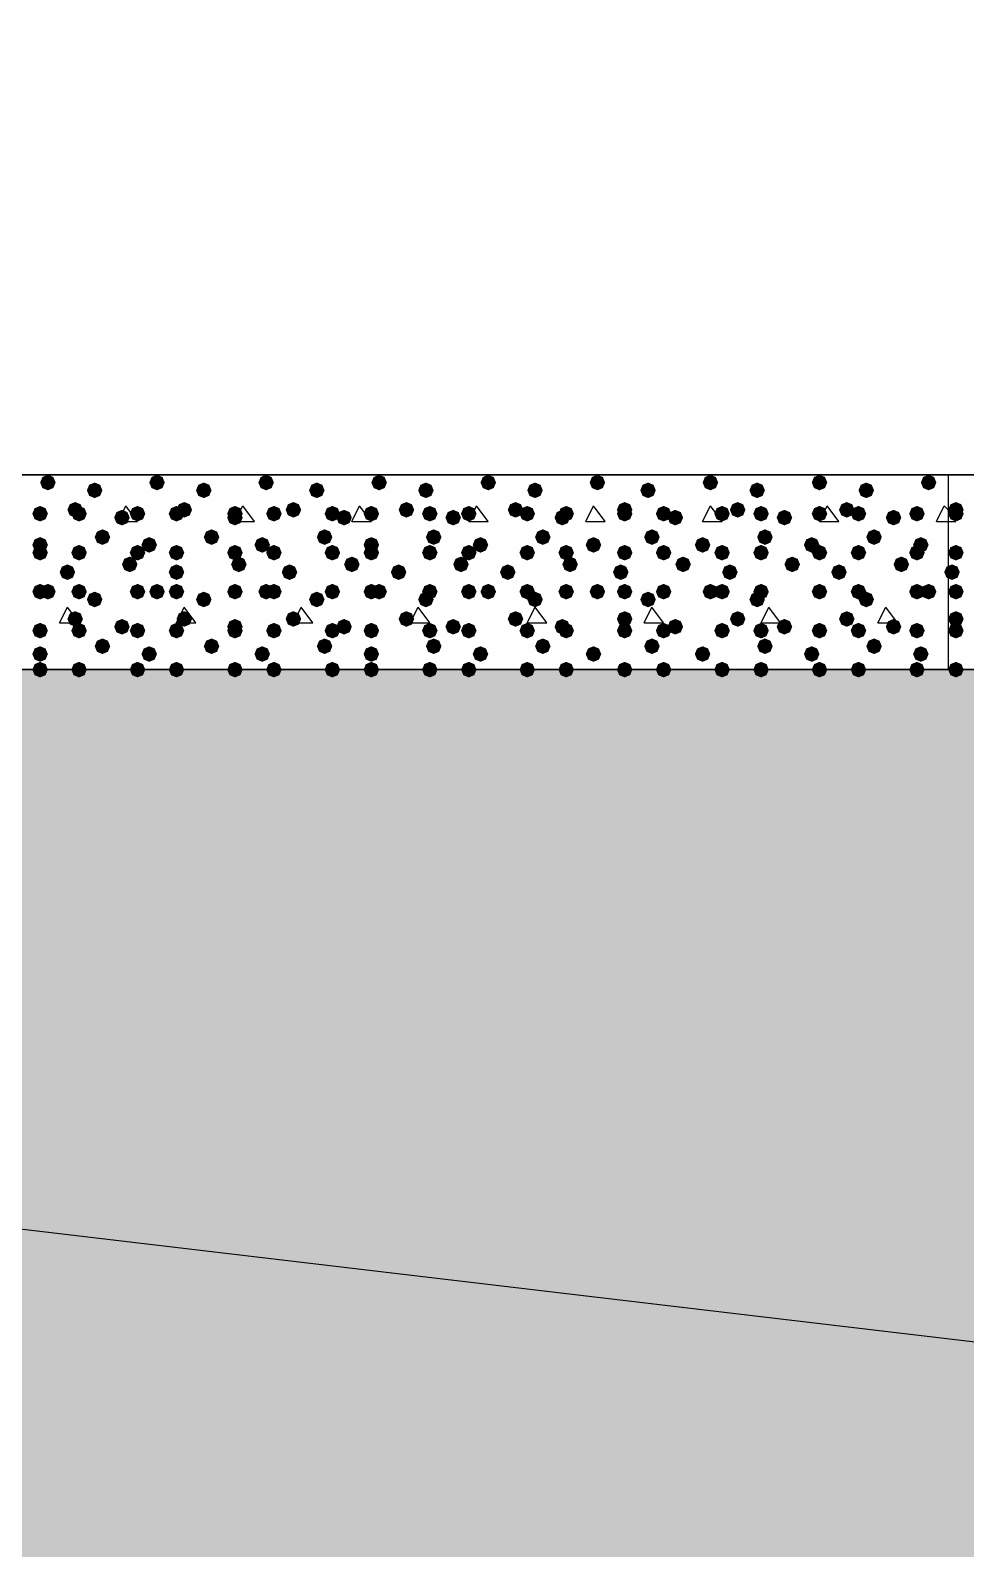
# Model space of a CAD drawing. Header units: millimetres. Extents: x 0 to 420, y 0 to 297.
# Drawn here: x 269.68 to 279.84, y 115.63 to 132.12 of the extents above; entities that cross this region are included whole.
import ezdxf

# ---------------------------------------------------------------- set-up
doc = ezdxf.new("R2010")
doc.units = ezdxf.units.MM
doc.layers.get('0').update_dxf_attribs({"linetype": 'CONTINUOUS'})

msp = doc.modelspace()

# ---------------------------------------------------------------- hatches: boundary and pattern name
at = {"true_color": 0x000008}
for points in [[(269.959667, 127.211667), (269.934796, 127.151871), (269.875, 127.127), (269.815204, 127.151871), (269.790333, 127.211667), (269.815204, 127.271462), (269.875, 127.296333), (269.934796, 127.271463)], [(271.145, 127.211667), (271.120129, 127.151871), (271.060333, 127.127), (271.000538, 127.151871), (270.975667, 127.211667), (271.000537, 127.271462), (271.060333, 127.296333), (271.120129, 127.271463)], [(272.330333, 127.211667), (272.305462, 127.151871), (272.245667, 127.127), (272.185871, 127.151871), (272.161, 127.211667), (272.185871, 127.271462), (272.245667, 127.296333), (272.305462, 127.271463)], [(273.558, 127.211667), (273.533129, 127.151871), (273.473333, 127.127), (273.413537, 127.151871), (273.388667, 127.211667), (273.413537, 127.271462), (273.473333, 127.296333), (273.533129, 127.271463)], [(274.743333, 127.211667), (274.718462, 127.151871), (274.658667, 127.127), (274.598871, 127.151871), (274.574, 127.211667), (274.598871, 127.271462), (274.658667, 127.296333), (274.718462, 127.271463)], [(275.928667, 127.211667), (275.903796, 127.151871), (275.844, 127.127), (275.784204, 127.151871), (275.759333, 127.211667), (275.784204, 127.271462), (275.844, 127.296333), (275.903796, 127.271463)], [(277.156333, 127.211667), (277.131463, 127.151871), (277.071667, 127.127), (277.011871, 127.151871), (276.987, 127.211667), (277.011871, 127.271462), (277.071667, 127.296333), (277.131462, 127.271463)], [(278.341667, 127.211667), (278.316796, 127.151871), (278.257, 127.127), (278.197204, 127.151871), (278.172333, 127.211667), (278.197204, 127.271462), (278.257, 127.296333), (278.316796, 127.271463)], [(279.527, 127.211667), (279.502129, 127.151871), (279.442333, 127.127), (279.382538, 127.151871), (279.357667, 127.211667), (279.382537, 127.271462), (279.442333, 127.296333), (279.502129, 127.271463)], [(270.467667, 127.127), (270.442796, 127.067204), (270.383, 127.042333), (270.323204, 127.067204), (270.298333, 127.127), (270.323204, 127.186796), (270.383, 127.211667), (270.442796, 127.186796)], [(271.653, 127.127), (271.628129, 127.067204), (271.568333, 127.042333), (271.508537, 127.067204), (271.483667, 127.127), (271.508537, 127.186796), (271.568333, 127.211667), (271.628129, 127.186796)], [(272.880667, 127.127), (272.855796, 127.067204), (272.796, 127.042333), (272.736204, 127.067204), (272.711333, 127.127), (272.736204, 127.186796), (272.796, 127.211667), (272.855796, 127.186796)], [(274.066, 127.127), (274.041129, 127.067204), (273.981333, 127.042333), (273.921538, 127.067204), (273.896667, 127.127), (273.921537, 127.186796), (273.981333, 127.211667), (274.041129, 127.186796)], [(275.251333, 127.127), (275.226462, 127.067204), (275.166667, 127.042333), (275.106871, 127.067204), (275.082, 127.127), (275.106871, 127.186796), (275.166667, 127.211667), (275.226462, 127.186796)], [(276.479, 127.127), (276.454129, 127.067204), (276.394333, 127.042333), (276.334538, 127.067204), (276.309667, 127.127), (276.334537, 127.186796), (276.394333, 127.211667), (276.454129, 127.186796)], [(277.664333, 127.127), (277.639462, 127.067204), (277.579667, 127.042333), (277.519871, 127.067204), (277.495, 127.127), (277.519871, 127.186796), (277.579667, 127.211667), (277.639462, 127.186796)], [(278.849667, 127.127), (278.824796, 127.067204), (278.765, 127.042333), (278.705204, 127.067204), (278.680333, 127.127), (278.705204, 127.186796), (278.765, 127.211667), (278.824796, 127.186796)], [(270.256, 126.915333), (270.231129, 126.855538), (270.171333, 126.830667), (270.111538, 126.855538), (270.086667, 126.915333), (270.111537, 126.975129), (270.171333, 127), (270.231129, 126.975129)], [(271.441333, 126.915333), (271.416462, 126.855538), (271.356667, 126.830667), (271.296871, 126.855538), (271.272, 126.915333), (271.296871, 126.975129), (271.356667, 127), (271.416462, 126.975129)], [(272.626667, 126.915333), (272.601796, 126.855538), (272.542, 126.830667), (272.482204, 126.855538), (272.457333, 126.915333), (272.482204, 126.975129), (272.542, 127), (272.601796, 126.975129)], [(273.854333, 126.915333), (273.829462, 126.855538), (273.769667, 126.830667), (273.709871, 126.855538), (273.685, 126.915333), (273.709871, 126.975129), (273.769667, 127), (273.829462, 126.975129)], [(275.039667, 126.915333), (275.014796, 126.855538), (274.955, 126.830667), (274.895204, 126.855538), (274.870333, 126.915333), (274.895204, 126.975129), (274.955, 127), (275.014796, 126.975129)], [(276.225, 126.915333), (276.200129, 126.855538), (276.140333, 126.830667), (276.080537, 126.855538), (276.055667, 126.915333), (276.080537, 126.975129), (276.140333, 127), (276.200129, 126.975129)], [(277.452667, 126.915333), (277.427796, 126.855538), (277.368, 126.830667), (277.308204, 126.855538), (277.283333, 126.915333), (277.308204, 126.975129), (277.368, 127), (277.427796, 126.975129)], [(278.638, 126.915333), (278.613129, 126.855538), (278.553333, 126.830667), (278.493538, 126.855538), (278.468667, 126.915333), (278.493537, 126.975129), (278.553333, 127), (278.613129, 126.975129)], [(269.875, 126.873), (269.850129, 126.813204), (269.790333, 126.788333), (269.730537, 126.813204), (269.705667, 126.873), (269.730537, 126.932796), (269.790333, 126.957667), (269.850129, 126.932796)], [(270.298333, 126.873), (270.273462, 126.813204), (270.213667, 126.788333), (270.153871, 126.813204), (270.129, 126.873), (270.153871, 126.932796), (270.213667, 126.957667), (270.273462, 126.932796)], [(270.764, 126.830667), (270.739129, 126.770871), (270.679333, 126.746), (270.619537, 126.770871), (270.594667, 126.830667), (270.619537, 126.890462), (270.679333, 126.915333), (270.739129, 126.890463)], [(270.933333, 126.873), (270.908462, 126.813204), (270.848667, 126.788333), (270.788871, 126.813204), (270.764, 126.873), (270.788871, 126.932796), (270.848667, 126.957667), (270.908462, 126.932796)], [(271.356667, 126.873), (271.331796, 126.813204), (271.272, 126.788333), (271.212204, 126.813204), (271.187333, 126.873), (271.212204, 126.932796), (271.272, 126.957667), (271.331796, 126.932796)], [(271.991667, 126.873), (271.966796, 126.813204), (271.907, 126.788333), (271.847204, 126.813204), (271.822333, 126.873), (271.847204, 126.932796), (271.907, 126.957667), (271.966796, 126.932796)], [(271.991667, 126.830667), (271.966796, 126.770871), (271.907, 126.746), (271.847204, 126.770871), (271.822333, 126.830667), (271.847204, 126.890462), (271.907, 126.915333), (271.966796, 126.890463)], [(272.415, 126.873), (272.390129, 126.813204), (272.330333, 126.788333), (272.270538, 126.813204), (272.245667, 126.873), (272.270537, 126.932796), (272.330333, 126.957667), (272.390129, 126.932796)], [(273.05, 126.873), (273.025129, 126.813204), (272.965333, 126.788333), (272.905538, 126.813204), (272.880667, 126.873), (272.905537, 126.932796), (272.965333, 126.957667), (273.025129, 126.932796)], [(273.177, 126.830667), (273.152129, 126.770871), (273.092333, 126.746), (273.032537, 126.770871), (273.007667, 126.830667), (273.032537, 126.890462), (273.092333, 126.915333), (273.152129, 126.890463)], [(273.473333, 126.873), (273.448463, 126.813204), (273.388667, 126.788333), (273.328871, 126.813204), (273.304, 126.873), (273.328871, 126.932796), (273.388667, 126.957667), (273.448462, 126.932796)], [(274.108333, 126.873), (274.083463, 126.813204), (274.023667, 126.788333), (273.963871, 126.813204), (273.939, 126.873), (273.963871, 126.932796), (274.023667, 126.957667), (274.083462, 126.932796)], [(274.362333, 126.830667), (274.337463, 126.770871), (274.277667, 126.746), (274.217871, 126.770871), (274.193, 126.830667), (274.217871, 126.890462), (274.277667, 126.915333), (274.337462, 126.890463)], [(274.531667, 126.873), (274.506796, 126.813204), (274.447, 126.788333), (274.387204, 126.813204), (274.362333, 126.873), (274.387204, 126.932796), (274.447, 126.957667), (274.506796, 126.932796)], [(275.166667, 126.873), (275.141796, 126.813204), (275.082, 126.788333), (275.022204, 126.813204), (274.997333, 126.873), (275.022204, 126.932796), (275.082, 126.957667), (275.141796, 126.932796)], [(275.547667, 126.830667), (275.522796, 126.770871), (275.463, 126.746), (275.403204, 126.770871), (275.378333, 126.830667), (275.403204, 126.890462), (275.463, 126.915333), (275.522796, 126.890463)], [(275.59, 126.873), (275.565129, 126.813204), (275.505333, 126.788333), (275.445538, 126.813204), (275.420667, 126.873), (275.445537, 126.932796), (275.505333, 126.957667), (275.565129, 126.932796)], [(276.225, 126.873), (276.200129, 126.813204), (276.140333, 126.788333), (276.080537, 126.813204), (276.055667, 126.873), (276.080537, 126.932796), (276.140333, 126.957667), (276.200129, 126.932796)], [(276.648333, 126.873), (276.623462, 126.813204), (276.563667, 126.788333), (276.503871, 126.813204), (276.479, 126.873), (276.503871, 126.932796), (276.563667, 126.957667), (276.623462, 126.932796)], [(276.775333, 126.830667), (276.750463, 126.770871), (276.690667, 126.746), (276.630871, 126.770871), (276.606, 126.830667), (276.630871, 126.890462), (276.690667, 126.915333), (276.750462, 126.890463)], [(277.283333, 126.873), (277.258462, 126.813204), (277.198667, 126.788333), (277.138871, 126.813204), (277.114, 126.873), (277.138871, 126.932796), (277.198667, 126.957667), (277.258462, 126.932796)], [(277.706667, 126.873), (277.681796, 126.813204), (277.622, 126.788333), (277.562204, 126.813204), (277.537333, 126.873), (277.562204, 126.932796), (277.622, 126.957667), (277.681796, 126.932796)], [(277.960667, 126.830667), (277.935796, 126.770871), (277.876, 126.746), (277.816204, 126.770871), (277.791333, 126.830667), (277.816204, 126.890462), (277.876, 126.915333), (277.935796, 126.890463)], [(278.341667, 126.873), (278.316796, 126.813204), (278.257, 126.788333), (278.197204, 126.813204), (278.172333, 126.873), (278.197204, 126.932796), (278.257, 126.957667), (278.316796, 126.932796)], [(278.765, 126.873), (278.740129, 126.813204), (278.680333, 126.788333), (278.620538, 126.813204), (278.595667, 126.873), (278.620537, 126.932796), (278.680333, 126.957667), (278.740129, 126.932796)], [(279.146, 126.830667), (279.121129, 126.770871), (279.061333, 126.746), (279.001537, 126.770871), (278.976667, 126.830667), (279.001537, 126.890462), (279.061333, 126.915333), (279.121129, 126.890463)], [(279.4, 126.873), (279.375129, 126.813204), (279.315333, 126.788333), (279.255538, 126.813204), (279.230667, 126.873), (279.255537, 126.932796), (279.315333, 126.957667), (279.375129, 126.932796)], [(270.552333, 126.619), (270.527462, 126.559204), (270.467667, 126.534333), (270.407871, 126.559204), (270.383, 126.619), (270.407871, 126.678796), (270.467667, 126.703667), (270.527462, 126.678796)], [(271.737667, 126.619), (271.712796, 126.559204), (271.653, 126.534333), (271.593204, 126.559204), (271.568333, 126.619), (271.593204, 126.678796), (271.653, 126.703667), (271.712796, 126.678796)], [(272.965333, 126.619), (272.940462, 126.559204), (272.880667, 126.534333), (272.820871, 126.559204), (272.796, 126.619), (272.820871, 126.678796), (272.880667, 126.703667), (272.940462, 126.678796)], [(274.150667, 126.619), (274.125796, 126.559204), (274.066, 126.534333), (274.006204, 126.559204), (273.981333, 126.619), (274.006204, 126.678796), (274.066, 126.703667), (274.125796, 126.678796)], [(275.336, 126.619), (275.311129, 126.559204), (275.251333, 126.534333), (275.191537, 126.559204), (275.166667, 126.619), (275.191537, 126.678796), (275.251333, 126.703667), (275.311129, 126.678796)], [(276.521333, 126.619), (276.496463, 126.559204), (276.436667, 126.534333), (276.376871, 126.559204), (276.352, 126.619), (276.376871, 126.678796), (276.436667, 126.703667), (276.496462, 126.678796)], [(277.749, 126.619), (277.724129, 126.559204), (277.664333, 126.534333), (277.604537, 126.559204), (277.579667, 126.619), (277.604537, 126.678796), (277.664333, 126.703667), (277.724129, 126.678796)], [(278.934333, 126.619), (278.909462, 126.559204), (278.849667, 126.534333), (278.789871, 126.559204), (278.765, 126.619), (278.789871, 126.678796), (278.849667, 126.703667), (278.909462, 126.678796)], [(269.875, 126.534333), (269.850129, 126.474537), (269.790333, 126.449667), (269.730537, 126.474537), (269.705667, 126.534333), (269.730537, 126.594129), (269.790333, 126.619), (269.850129, 126.594129)], [(269.875, 126.449667), (269.850129, 126.389871), (269.790333, 126.365), (269.730537, 126.389871), (269.705667, 126.449667), (269.730537, 126.509462), (269.790333, 126.534333), (269.850129, 126.509463)], [(270.298333, 126.449667), (270.273462, 126.389871), (270.213667, 126.365), (270.153871, 126.389871), (270.129, 126.449667), (270.153871, 126.509462), (270.213667, 126.534333), (270.273462, 126.509463)], [(270.933333, 126.449667), (270.908462, 126.389871), (270.848667, 126.365), (270.788871, 126.389871), (270.764, 126.449667), (270.788871, 126.509462), (270.848667, 126.534333), (270.908462, 126.509463)], [(271.060333, 126.534333), (271.035462, 126.474537), (270.975667, 126.449667), (270.915871, 126.474537), (270.891, 126.534333), (270.915871, 126.594129), (270.975667, 126.619), (271.035462, 126.594129)], [(271.356667, 126.449667), (271.331796, 126.389871), (271.272, 126.365), (271.212204, 126.389871), (271.187333, 126.449667), (271.212204, 126.509462), (271.272, 126.534333), (271.331796, 126.509463)], [(271.991667, 126.449667), (271.966796, 126.389871), (271.907, 126.365), (271.847204, 126.389871), (271.822333, 126.449667), (271.847204, 126.509462), (271.907, 126.534333), (271.966796, 126.509463)], [(272.288, 126.534333), (272.263129, 126.474537), (272.203333, 126.449667), (272.143537, 126.474537), (272.118667, 126.534333), (272.143537, 126.594129), (272.203333, 126.619), (272.263129, 126.594129)], [(272.415, 126.449667), (272.390129, 126.389871), (272.330333, 126.365), (272.270538, 126.389871), (272.245667, 126.449667), (272.270537, 126.509462), (272.330333, 126.534333), (272.390129, 126.509463)], [(273.05, 126.449667), (273.025129, 126.389871), (272.965333, 126.365), (272.905538, 126.389871), (272.880667, 126.449667), (272.905537, 126.509462), (272.965333, 126.534333), (273.025129, 126.509463)], [(273.473333, 126.534333), (273.448463, 126.474537), (273.388667, 126.449667), (273.328871, 126.474537), (273.304, 126.534333), (273.328871, 126.594129), (273.388667, 126.619), (273.448462, 126.594129)], [(273.473333, 126.449667), (273.448463, 126.389871), (273.388667, 126.365), (273.328871, 126.389871), (273.304, 126.449667), (273.328871, 126.509462), (273.388667, 126.534333), (273.448462, 126.509463)], [(274.108333, 126.449667), (274.083463, 126.389871), (274.023667, 126.365), (273.963871, 126.389871), (273.939, 126.449667), (273.963871, 126.509462), (274.023667, 126.534333), (274.083462, 126.509463)], [(274.531667, 126.449667), (274.506796, 126.389871), (274.447, 126.365), (274.387204, 126.389871), (274.362333, 126.449667), (274.387204, 126.509462), (274.447, 126.534333), (274.506796, 126.509463)], [(274.658667, 126.534333), (274.633796, 126.474537), (274.574, 126.449667), (274.514204, 126.474537), (274.489333, 126.534333), (274.514204, 126.594129), (274.574, 126.619), (274.633796, 126.594129)], [(275.166667, 126.449667), (275.141796, 126.389871), (275.082, 126.365), (275.022204, 126.389871), (274.997333, 126.449667), (275.022204, 126.509462), (275.082, 126.534333), (275.141796, 126.509463)], [(275.59, 126.449667), (275.565129, 126.389871), (275.505333, 126.365), (275.445538, 126.389871), (275.420667, 126.449667), (275.445537, 126.509462), (275.505333, 126.534333), (275.565129, 126.509463)], [(275.886333, 126.534333), (275.861463, 126.474537), (275.801667, 126.449667), (275.741871, 126.474537), (275.717, 126.534333), (275.741871, 126.594129), (275.801667, 126.619), (275.861462, 126.594129)], [(276.225, 126.449667), (276.200129, 126.389871), (276.140333, 126.365), (276.080537, 126.389871), (276.055667, 126.449667), (276.080537, 126.509462), (276.140333, 126.534333), (276.200129, 126.509463)], [(276.648333, 126.449667), (276.623462, 126.389871), (276.563667, 126.365), (276.503871, 126.389871), (276.479, 126.449667), (276.503871, 126.509462), (276.563667, 126.534333), (276.623462, 126.509463)], [(277.071667, 126.534333), (277.046796, 126.474537), (276.987, 126.449667), (276.927204, 126.474537), (276.902333, 126.534333), (276.927204, 126.594129), (276.987, 126.619), (277.046796, 126.594129)], [(277.283333, 126.449667), (277.258462, 126.389871), (277.198667, 126.365), (277.138871, 126.389871), (277.114, 126.449667), (277.138871, 126.509462), (277.198667, 126.534333), (277.258462, 126.509463)], [(277.706667, 126.449667), (277.681796, 126.389871), (277.622, 126.365), (277.562204, 126.389871), (277.537333, 126.449667), (277.562204, 126.509462), (277.622, 126.534333), (277.681796, 126.509463)], [(278.257, 126.534333), (278.232129, 126.474537), (278.172333, 126.449667), (278.112538, 126.474537), (278.087667, 126.534333), (278.112537, 126.594129), (278.172333, 126.619), (278.232129, 126.594129)], [(278.341667, 126.449667), (278.316796, 126.389871), (278.257, 126.365), (278.197204, 126.389871), (278.172333, 126.449667), (278.197204, 126.509462), (278.257, 126.534333), (278.316796, 126.509463)], [(278.765, 126.449667), (278.740129, 126.389871), (278.680333, 126.365), (278.620538, 126.389871), (278.595667, 126.449667), (278.620537, 126.509462), (278.680333, 126.534333), (278.740129, 126.509463)], [(279.4, 126.449667), (279.375129, 126.389871), (279.315333, 126.365), (279.255538, 126.389871), (279.230667, 126.449667), (279.255537, 126.509462), (279.315333, 126.534333), (279.375129, 126.509463)], [(279.442333, 126.534333), (279.417462, 126.474537), (279.357667, 126.449667), (279.297871, 126.474537), (279.273, 126.534333), (279.297871, 126.594129), (279.357667, 126.619), (279.417462, 126.594129)], [(270.171333, 126.238), (270.146462, 126.178204), (270.086667, 126.153333), (270.026871, 126.178204), (270.002, 126.238), (270.026871, 126.297796), (270.086667, 126.322667), (270.146462, 126.297796)], [(270.848667, 126.322667), (270.823796, 126.262871), (270.764, 126.238), (270.704204, 126.262871), (270.679333, 126.322667), (270.704204, 126.382462), (270.764, 126.407333), (270.823796, 126.382463)], [(271.356667, 126.238), (271.331796, 126.178204), (271.272, 126.153333), (271.212204, 126.178204), (271.187333, 126.238), (271.212204, 126.297796), (271.272, 126.322667), (271.331796, 126.297796)], [(272.034, 126.322667), (272.009129, 126.262871), (271.949333, 126.238), (271.889537, 126.262871), (271.864667, 126.322667), (271.889537, 126.382462), (271.949333, 126.407333), (272.009129, 126.382463)], [(272.584333, 126.238), (272.559463, 126.178204), (272.499667, 126.153333), (272.439871, 126.178204), (272.415, 126.238), (272.439871, 126.297796), (272.499667, 126.322667), (272.559462, 126.297796)], [(273.261667, 126.322667), (273.236796, 126.262871), (273.177, 126.238), (273.117204, 126.262871), (273.092333, 126.322667), (273.117204, 126.382462), (273.177, 126.407333), (273.236796, 126.382463)], [(273.769667, 126.238), (273.744796, 126.178204), (273.685, 126.153333), (273.625204, 126.178204), (273.600333, 126.238), (273.625204, 126.297796), (273.685, 126.322667), (273.744796, 126.297796)], [(274.447, 126.322667), (274.422129, 126.262871), (274.362333, 126.238), (274.302537, 126.262871), (274.277667, 126.322667), (274.302537, 126.382462), (274.362333, 126.407333), (274.422129, 126.382463)], [(274.955, 126.238), (274.930129, 126.178204), (274.870333, 126.153333), (274.810538, 126.178204), (274.785667, 126.238), (274.810537, 126.297796), (274.870333, 126.322667), (274.930129, 126.297796)], [(275.632333, 126.322667), (275.607463, 126.262871), (275.547667, 126.238), (275.487871, 126.262871), (275.463, 126.322667), (275.487871, 126.382462), (275.547667, 126.407333), (275.607462, 126.382463)], [(276.182667, 126.238), (276.157796, 126.178204), (276.098, 126.153333), (276.038204, 126.178204), (276.013333, 126.238), (276.038204, 126.297796), (276.098, 126.322667), (276.157796, 126.297796)], [(276.86, 126.322667), (276.835129, 126.262871), (276.775333, 126.238), (276.715537, 126.262871), (276.690667, 126.322667), (276.715537, 126.382462), (276.775333, 126.407333), (276.835129, 126.382463)], [(277.368, 126.238), (277.343129, 126.178204), (277.283333, 126.153333), (277.223538, 126.178204), (277.198667, 126.238), (277.223537, 126.297796), (277.283333, 126.322667), (277.343129, 126.297796)], [(278.045333, 126.322667), (278.020463, 126.262871), (277.960667, 126.238), (277.900871, 126.262871), (277.876, 126.322667), (277.900871, 126.382462), (277.960667, 126.407333), (278.020462, 126.382463)], [(278.553333, 126.238), (278.528462, 126.178204), (278.468667, 126.153333), (278.408871, 126.178204), (278.384, 126.238), (278.408871, 126.297796), (278.468667, 126.322667), (278.528462, 126.297796)], [(279.230667, 126.322667), (279.205796, 126.262871), (279.146, 126.238), (279.086204, 126.262871), (279.061333, 126.322667), (279.086204, 126.382462), (279.146, 126.407333), (279.205796, 126.382463)], [(269.875, 126.026333), (269.850129, 125.966537), (269.790333, 125.941667), (269.730537, 125.966537), (269.705667, 126.026333), (269.730537, 126.086129), (269.790333, 126.111), (269.850129, 126.086129)], [(269.959667, 126.026333), (269.934796, 125.966537), (269.875, 125.941667), (269.815204, 125.966537), (269.790333, 126.026333), (269.815204, 126.086129), (269.875, 126.111), (269.934796, 126.086129)], [(270.298333, 126.026333), (270.273462, 125.966537), (270.213667, 125.941667), (270.153871, 125.966537), (270.129, 126.026333), (270.153871, 126.086129), (270.213667, 126.111), (270.273462, 126.086129)], [(270.467667, 125.941667), (270.442796, 125.881871), (270.383, 125.857), (270.323204, 125.881871), (270.298333, 125.941667), (270.323204, 126.001462), (270.383, 126.026333), (270.442796, 126.001463)], [(270.933333, 126.026333), (270.908462, 125.966537), (270.848667, 125.941667), (270.788871, 125.966537), (270.764, 126.026333), (270.788871, 126.086129), (270.848667, 126.111), (270.908462, 126.086129)], [(271.145, 126.026333), (271.120129, 125.966537), (271.060333, 125.941667), (271.000538, 125.966537), (270.975667, 126.026333), (271.000537, 126.086129), (271.060333, 126.111), (271.120129, 126.086129)], [(271.356667, 126.026333), (271.331796, 125.966537), (271.272, 125.941667), (271.212204, 125.966537), (271.187333, 126.026333), (271.212204, 126.086129), (271.272, 126.111), (271.331796, 126.086129)], [(271.653, 125.941667), (271.628129, 125.881871), (271.568333, 125.857), (271.508537, 125.881871), (271.483667, 125.941667), (271.508537, 126.001462), (271.568333, 126.026333), (271.628129, 126.001463)], [(271.991667, 126.026333), (271.966796, 125.966537), (271.907, 125.941667), (271.847204, 125.966537), (271.822333, 126.026333), (271.847204, 126.086129), (271.907, 126.111), (271.966796, 126.086129)], [(272.330333, 126.026333), (272.305462, 125.966537), (272.245667, 125.941667), (272.185871, 125.966537), (272.161, 126.026333), (272.185871, 126.086129), (272.245667, 126.111), (272.305462, 126.086129)], [(272.415, 126.026333), (272.390129, 125.966537), (272.330333, 125.941667), (272.270538, 125.966537), (272.245667, 126.026333), (272.270537, 126.086129), (272.330333, 126.111), (272.390129, 126.086129)], [(272.880667, 125.941667), (272.855796, 125.881871), (272.796, 125.857), (272.736204, 125.881871), (272.711333, 125.941667), (272.736204, 126.001462), (272.796, 126.026333), (272.855796, 126.001463)], [(273.05, 126.026333), (273.025129, 125.966537), (272.965333, 125.941667), (272.905538, 125.966537), (272.880667, 126.026333), (272.905537, 126.086129), (272.965333, 126.111), (273.025129, 126.086129)], [(273.473333, 126.026333), (273.448463, 125.966537), (273.388667, 125.941667), (273.328871, 125.966537), (273.304, 126.026333), (273.328871, 126.086129), (273.388667, 126.111), (273.448462, 126.086129)], [(273.558, 126.026333), (273.533129, 125.966537), (273.473333, 125.941667), (273.413537, 125.966537), (273.388667, 126.026333), (273.413537, 126.086129), (273.473333, 126.111), (273.533129, 126.086129)], [(274.066, 125.941667), (274.041129, 125.881871), (273.981333, 125.857), (273.921538, 125.881871), (273.896667, 125.941667), (273.921537, 126.001462), (273.981333, 126.026333), (274.041129, 126.001463)], [(274.108333, 126.026333), (274.083463, 125.966537), (274.023667, 125.941667), (273.963871, 125.966537), (273.939, 126.026333), (273.963871, 126.086129), (274.023667, 126.111), (274.083462, 126.086129)], [(274.531667, 126.026333), (274.506796, 125.966537), (274.447, 125.941667), (274.387204, 125.966537), (274.362333, 126.026333), (274.387204, 126.086129), (274.447, 126.111), (274.506796, 126.086129)], [(274.743333, 126.026333), (274.718462, 125.966537), (274.658667, 125.941667), (274.598871, 125.966537), (274.574, 126.026333), (274.598871, 126.086129), (274.658667, 126.111), (274.718462, 126.086129)], [(275.166667, 126.026333), (275.141796, 125.966537), (275.082, 125.941667), (275.022204, 125.966537), (274.997333, 126.026333), (275.022204, 126.086129), (275.082, 126.111), (275.141796, 126.086129)], [(275.251333, 125.941667), (275.226462, 125.881871), (275.166667, 125.857), (275.106871, 125.881871), (275.082, 125.941667), (275.106871, 126.001462), (275.166667, 126.026333), (275.226462, 126.001463)], [(275.59, 126.026333), (275.565129, 125.966537), (275.505333, 125.941667), (275.445538, 125.966537), (275.420667, 126.026333), (275.445537, 126.086129), (275.505333, 126.111), (275.565129, 126.086129)], [(275.928667, 126.026333), (275.903796, 125.966537), (275.844, 125.941667), (275.784204, 125.966537), (275.759333, 126.026333), (275.784204, 126.086129), (275.844, 126.111), (275.903796, 126.086129)], [(276.225, 126.026333), (276.200129, 125.966537), (276.140333, 125.941667), (276.080537, 125.966537), (276.055667, 126.026333), (276.080537, 126.086129), (276.140333, 126.111), (276.200129, 126.086129)], [(276.479, 125.941667), (276.454129, 125.881871), (276.394333, 125.857), (276.334538, 125.881871), (276.309667, 125.941667), (276.334537, 126.001462), (276.394333, 126.026333), (276.454129, 126.001463)], [(276.648333, 126.026333), (276.623462, 125.966537), (276.563667, 125.941667), (276.503871, 125.966537), (276.479, 126.026333), (276.503871, 126.086129), (276.563667, 126.111), (276.623462, 126.086129)], [(277.156333, 126.026333), (277.131463, 125.966537), (277.071667, 125.941667), (277.011871, 125.966537), (276.987, 126.026333), (277.011871, 126.086129), (277.071667, 126.111), (277.131462, 126.086129)], [(277.283333, 126.026333), (277.258462, 125.966537), (277.198667, 125.941667), (277.138871, 125.966537), (277.114, 126.026333), (277.138871, 126.086129), (277.198667, 126.111), (277.258462, 126.086129)], [(277.664333, 125.941667), (277.639462, 125.881871), (277.579667, 125.857), (277.519871, 125.881871), (277.495, 125.941667), (277.519871, 126.001462), (277.579667, 126.026333), (277.639462, 126.001463)], [(277.706667, 126.026333), (277.681796, 125.966537), (277.622, 125.941667), (277.562204, 125.966537), (277.537333, 126.026333), (277.562204, 126.086129), (277.622, 126.111), (277.681796, 126.086129)], [(278.341667, 126.026333), (278.316796, 125.966537), (278.257, 125.941667), (278.197204, 125.966537), (278.172333, 126.026333), (278.197204, 126.086129), (278.257, 126.111), (278.316796, 126.086129)], [(278.341667, 126.026333), (278.316796, 125.966537), (278.257, 125.941667), (278.197204, 125.966537), (278.172333, 126.026333), (278.197204, 126.086129), (278.257, 126.111), (278.316796, 126.086129)], [(278.765, 126.026333), (278.740129, 125.966537), (278.680333, 125.941667), (278.620538, 125.966537), (278.595667, 126.026333), (278.620537, 126.086129), (278.680333, 126.111), (278.740129, 126.086129)], [(278.849667, 125.941667), (278.824796, 125.881871), (278.765, 125.857), (278.705204, 125.881871), (278.680333, 125.941667), (278.705204, 126.001462), (278.765, 126.026333), (278.824796, 126.001463)], [(279.4, 126.026333), (279.375129, 125.966537), (279.315333, 125.941667), (279.255538, 125.966537), (279.230667, 126.026333), (279.255537, 126.086129), (279.315333, 126.111), (279.375129, 126.086129)], [(279.527, 126.026333), (279.502129, 125.966537), (279.442333, 125.941667), (279.382538, 125.966537), (279.357667, 126.026333), (279.382537, 126.086129), (279.442333, 126.111), (279.502129, 126.086129)], [(270.256, 125.73), (270.231129, 125.670204), (270.171333, 125.645333), (270.111538, 125.670204), (270.086667, 125.73), (270.111537, 125.789796), (270.171333, 125.814667), (270.231129, 125.789796)], [(271.441333, 125.73), (271.416462, 125.670204), (271.356667, 125.645333), (271.296871, 125.670204), (271.272, 125.73), (271.296871, 125.789796), (271.356667, 125.814667), (271.416462, 125.789796)], [(272.626667, 125.73), (272.601796, 125.670204), (272.542, 125.645333), (272.482204, 125.670204), (272.457333, 125.73), (272.482204, 125.789796), (272.542, 125.814667), (272.601796, 125.789796)], [(273.854333, 125.73), (273.829462, 125.670204), (273.769667, 125.645333), (273.709871, 125.670204), (273.685, 125.73), (273.709871, 125.789796), (273.769667, 125.814667), (273.829462, 125.789796)], [(275.039667, 125.73), (275.014796, 125.670204), (274.955, 125.645333), (274.895204, 125.670204), (274.870333, 125.73), (274.895204, 125.789796), (274.955, 125.814667), (275.014796, 125.789796)], [(276.225, 125.73), (276.200129, 125.670204), (276.140333, 125.645333), (276.080537, 125.670204), (276.055667, 125.73), (276.080537, 125.789796), (276.140333, 125.814667), (276.200129, 125.789796)], [(277.452667, 125.73), (277.427796, 125.670204), (277.368, 125.645333), (277.308204, 125.670204), (277.283333, 125.73), (277.308204, 125.789796), (277.368, 125.814667), (277.427796, 125.789796)], [(278.638, 125.73), (278.613129, 125.670204), (278.553333, 125.645333), (278.493538, 125.670204), (278.468667, 125.73), (278.493537, 125.789796), (278.553333, 125.814667), (278.613129, 125.789796)], [(269.875, 125.603), (269.850129, 125.543204), (269.790333, 125.518333), (269.730537, 125.543204), (269.705667, 125.603), (269.730537, 125.662796), (269.790333, 125.687667), (269.850129, 125.662796)], [(270.298333, 125.603), (270.273462, 125.543204), (270.213667, 125.518333), (270.153871, 125.543204), (270.129, 125.603), (270.153871, 125.662796), (270.213667, 125.687667), (270.273462, 125.662796)], [(270.764, 125.645333), (270.739129, 125.585538), (270.679333, 125.560667), (270.619537, 125.585538), (270.594667, 125.645333), (270.619537, 125.705129), (270.679333, 125.73), (270.739129, 125.705129)], [(270.933333, 125.603), (270.908462, 125.543204), (270.848667, 125.518333), (270.788871, 125.543204), (270.764, 125.603), (270.788871, 125.662796), (270.848667, 125.687667), (270.908462, 125.662796)], [(271.356667, 125.603), (271.331796, 125.543204), (271.272, 125.518333), (271.212204, 125.543204), (271.187333, 125.603), (271.212204, 125.662796), (271.272, 125.687667), (271.331796, 125.662796)], [(271.991667, 125.645333), (271.966796, 125.585538), (271.907, 125.560667), (271.847204, 125.585538), (271.822333, 125.645333), (271.847204, 125.705129), (271.907, 125.73), (271.966796, 125.705129)], [(271.991667, 125.603), (271.966796, 125.543204), (271.907, 125.518333), (271.847204, 125.543204), (271.822333, 125.603), (271.847204, 125.662796), (271.907, 125.687667), (271.966796, 125.662796)], [(272.415, 125.603), (272.390129, 125.543204), (272.330333, 125.518333), (272.270538, 125.543204), (272.245667, 125.603), (272.270537, 125.662796), (272.330333, 125.687667), (272.390129, 125.662796)], [(273.05, 125.603), (273.025129, 125.543204), (272.965333, 125.518333), (272.905538, 125.543204), (272.880667, 125.603), (272.905537, 125.662796), (272.965333, 125.687667), (273.025129, 125.662796)], [(273.177, 125.645333), (273.152129, 125.585538), (273.092333, 125.560667), (273.032537, 125.585538), (273.007667, 125.645333), (273.032537, 125.705129), (273.092333, 125.73), (273.152129, 125.705129)], [(273.473333, 125.603), (273.448463, 125.543204), (273.388667, 125.518333), (273.328871, 125.543204), (273.304, 125.603), (273.328871, 125.662796), (273.388667, 125.687667), (273.448462, 125.662796)], [(274.108333, 125.603), (274.083463, 125.543204), (274.023667, 125.518333), (273.963871, 125.543204), (273.939, 125.603), (273.963871, 125.662796), (274.023667, 125.687667), (274.083462, 125.662796)], [(274.362333, 125.645333), (274.337463, 125.585538), (274.277667, 125.560667), (274.217871, 125.585538), (274.193, 125.645333), (274.217871, 125.705129), (274.277667, 125.73), (274.337462, 125.705129)], [(274.531667, 125.603), (274.506796, 125.543204), (274.447, 125.518333), (274.387204, 125.543204), (274.362333, 125.603), (274.387204, 125.662796), (274.447, 125.687667), (274.506796, 125.662796)], [(275.166667, 125.603), (275.141796, 125.543204), (275.082, 125.518333), (275.022204, 125.543204), (274.997333, 125.603), (275.022204, 125.662796), (275.082, 125.687667), (275.141796, 125.662796)], [(275.547667, 125.645333), (275.522796, 125.585538), (275.463, 125.560667), (275.403204, 125.585538), (275.378333, 125.645333), (275.403204, 125.705129), (275.463, 125.73), (275.522796, 125.705129)], [(275.59, 125.603), (275.565129, 125.543204), (275.505333, 125.518333), (275.445538, 125.543204), (275.420667, 125.603), (275.445537, 125.662796), (275.505333, 125.687667), (275.565129, 125.662796)], [(276.225, 125.603), (276.200129, 125.543204), (276.140333, 125.518333), (276.080537, 125.543204), (276.055667, 125.603), (276.080537, 125.662796), (276.140333, 125.687667), (276.200129, 125.662796)], [(276.648333, 125.603), (276.623462, 125.543204), (276.563667, 125.518333), (276.503871, 125.543204), (276.479, 125.603), (276.503871, 125.662796), (276.563667, 125.687667), (276.623462, 125.662796)], [(276.775333, 125.645333), (276.750463, 125.585538), (276.690667, 125.560667), (276.630871, 125.585538), (276.606, 125.645333), (276.630871, 125.705129), (276.690667, 125.73), (276.750462, 125.705129)], [(277.283333, 125.603), (277.258462, 125.543204), (277.198667, 125.518333), (277.138871, 125.543204), (277.114, 125.603), (277.138871, 125.662796), (277.198667, 125.687667), (277.258462, 125.662796)], [(277.706667, 125.603), (277.681796, 125.543204), (277.622, 125.518333), (277.562204, 125.543204), (277.537333, 125.603), (277.562204, 125.662796), (277.622, 125.687667), (277.681796, 125.662796)], [(277.960667, 125.645333), (277.935796, 125.585538), (277.876, 125.560667), (277.816204, 125.585538), (277.791333, 125.645333), (277.816204, 125.705129), (277.876, 125.73), (277.935796, 125.705129)], [(278.341667, 125.603), (278.316796, 125.543204), (278.257, 125.518333), (278.197204, 125.543204), (278.172333, 125.603), (278.197204, 125.662796), (278.257, 125.687667), (278.316796, 125.662796)], [(278.765, 125.603), (278.740129, 125.543204), (278.680333, 125.518333), (278.620538, 125.543204), (278.595667, 125.603), (278.620537, 125.662796), (278.680333, 125.687667), (278.740129, 125.662796)], [(279.146, 125.645333), (279.121129, 125.585538), (279.061333, 125.560667), (279.001537, 125.585538), (278.976667, 125.645333), (279.001537, 125.705129), (279.061333, 125.73), (279.121129, 125.705129)], [(279.4, 125.603), (279.375129, 125.543204), (279.315333, 125.518333), (279.255538, 125.543204), (279.230667, 125.603), (279.255537, 125.662796), (279.315333, 125.687667), (279.375129, 125.662796)], [(270.552333, 125.433667), (270.527462, 125.373871), (270.467667, 125.349), (270.407871, 125.373871), (270.383, 125.433667), (270.407871, 125.493462), (270.467667, 125.518333), (270.527462, 125.493463)], [(271.737667, 125.433667), (271.712796, 125.373871), (271.653, 125.349), (271.593204, 125.373871), (271.568333, 125.433667), (271.593204, 125.493462), (271.653, 125.518333), (271.712796, 125.493463)], [(272.965333, 125.433667), (272.940462, 125.373871), (272.880667, 125.349), (272.820871, 125.373871), (272.796, 125.433667), (272.820871, 125.493462), (272.880667, 125.518333), (272.940462, 125.493463)], [(274.150667, 125.433667), (274.125796, 125.373871), (274.066, 125.349), (274.006204, 125.373871), (273.981333, 125.433667), (274.006204, 125.493462), (274.066, 125.518333), (274.125796, 125.493463)], [(275.336, 125.433667), (275.311129, 125.373871), (275.251333, 125.349), (275.191537, 125.373871), (275.166667, 125.433667), (275.191537, 125.493462), (275.251333, 125.518333), (275.311129, 125.493463)], [(276.521333, 125.433667), (276.496463, 125.373871), (276.436667, 125.349), (276.376871, 125.373871), (276.352, 125.433667), (276.376871, 125.493462), (276.436667, 125.518333), (276.496462, 125.493463)], [(277.749, 125.433667), (277.724129, 125.373871), (277.664333, 125.349), (277.604537, 125.373871), (277.579667, 125.433667), (277.604537, 125.493462), (277.664333, 125.518333), (277.724129, 125.493463)], [(278.934333, 125.433667), (278.909462, 125.373871), (278.849667, 125.349), (278.789871, 125.373871), (278.765, 125.433667), (278.789871, 125.493462), (278.849667, 125.518333), (278.909462, 125.493463)], [(269.875, 125.349), (269.850129, 125.289204), (269.790333, 125.264333), (269.730537, 125.289204), (269.705667, 125.349), (269.730537, 125.408796), (269.790333, 125.433667), (269.850129, 125.408796)], [(271.060333, 125.349), (271.035462, 125.289204), (270.975667, 125.264333), (270.915871, 125.289204), (270.891, 125.349), (270.915871, 125.408796), (270.975667, 125.433667), (271.035462, 125.408796)], [(272.288, 125.349), (272.263129, 125.289204), (272.203333, 125.264333), (272.143537, 125.289204), (272.118667, 125.349), (272.143537, 125.408796), (272.203333, 125.433667), (272.263129, 125.408796)], [(273.473333, 125.349), (273.448463, 125.289204), (273.388667, 125.264333), (273.328871, 125.289204), (273.304, 125.349), (273.328871, 125.408796), (273.388667, 125.433667), (273.448462, 125.408796)], [(274.658667, 125.349), (274.633796, 125.289204), (274.574, 125.264333), (274.514204, 125.289204), (274.489333, 125.349), (274.514204, 125.408796), (274.574, 125.433667), (274.633796, 125.408796)], [(275.886333, 125.349), (275.861463, 125.289204), (275.801667, 125.264333), (275.741871, 125.289204), (275.717, 125.349), (275.741871, 125.408796), (275.801667, 125.433667), (275.861462, 125.408796)], [(277.071667, 125.349), (277.046796, 125.289204), (276.987, 125.264333), (276.927204, 125.289204), (276.902333, 125.349), (276.927204, 125.408796), (276.987, 125.433667), (277.046796, 125.408796)], [(278.257, 125.349), (278.232129, 125.289204), (278.172333, 125.264333), (278.112538, 125.289204), (278.087667, 125.349), (278.112537, 125.408796), (278.172333, 125.433667), (278.232129, 125.408796)], [(279.442333, 125.349), (279.417462, 125.289204), (279.357667, 125.264333), (279.297871, 125.289204), (279.273, 125.349), (279.297871, 125.408796), (279.357667, 125.433667), (279.417462, 125.408796)], [(269.875, 125.179667), (269.850129, 125.119871), (269.790333, 125.095), (269.730537, 125.119871), (269.705667, 125.179667), (269.730537, 125.239462), (269.790333, 125.264333), (269.850129, 125.239463)], [(270.298333, 125.179667), (270.273462, 125.119871), (270.213667, 125.095), (270.153871, 125.119871), (270.129, 125.179667), (270.153871, 125.239462), (270.213667, 125.264333), (270.273462, 125.239463)], [(270.933333, 125.179667), (270.908462, 125.119871), (270.848667, 125.095), (270.788871, 125.119871), (270.764, 125.179667), (270.788871, 125.239462), (270.848667, 125.264333), (270.908462, 125.239463)], [(271.356667, 125.179667), (271.331796, 125.119871), (271.272, 125.095), (271.212204, 125.119871), (271.187333, 125.179667), (271.212204, 125.239462), (271.272, 125.264333), (271.331796, 125.239463)], [(271.991667, 125.179667), (271.966796, 125.119871), (271.907, 125.095), (271.847204, 125.119871), (271.822333, 125.179667), (271.847204, 125.239462), (271.907, 125.264333), (271.966796, 125.239463)], [(272.415, 125.179667), (272.390129, 125.119871), (272.330333, 125.095), (272.270538, 125.119871), (272.245667, 125.179667), (272.270537, 125.239462), (272.330333, 125.264333), (272.390129, 125.239463)], [(273.05, 125.179667), (273.025129, 125.119871), (272.965333, 125.095), (272.905538, 125.119871), (272.880667, 125.179667), (272.905537, 125.239462), (272.965333, 125.264333), (273.025129, 125.239463)], [(273.473333, 125.179667), (273.448463, 125.119871), (273.388667, 125.095), (273.328871, 125.119871), (273.304, 125.179667), (273.328871, 125.239462), (273.388667, 125.264333), (273.448462, 125.239463)], [(274.108333, 125.179667), (274.083463, 125.119871), (274.023667, 125.095), (273.963871, 125.119871), (273.939, 125.179667), (273.963871, 125.239462), (274.023667, 125.264333), (274.083462, 125.239463)], [(274.531667, 125.179667), (274.506796, 125.119871), (274.447, 125.095), (274.387204, 125.119871), (274.362333, 125.179667), (274.387204, 125.239462), (274.447, 125.264333), (274.506796, 125.239463)], [(275.166667, 125.179667), (275.141796, 125.119871), (275.082, 125.095), (275.022204, 125.119871), (274.997333, 125.179667), (275.022204, 125.239462), (275.082, 125.264333), (275.141796, 125.239463)], [(275.59, 125.179667), (275.565129, 125.119871), (275.505333, 125.095), (275.445538, 125.119871), (275.420667, 125.179667), (275.445537, 125.239462), (275.505333, 125.264333), (275.565129, 125.239463)], [(276.225, 125.179667), (276.200129, 125.119871), (276.140333, 125.095), (276.080537, 125.119871), (276.055667, 125.179667), (276.080537, 125.239462), (276.140333, 125.264333), (276.200129, 125.239463)], [(276.648333, 125.179667), (276.623462, 125.119871), (276.563667, 125.095), (276.503871, 125.119871), (276.479, 125.179667), (276.503871, 125.239462), (276.563667, 125.264333), (276.623462, 125.239463)], [(277.283333, 125.179667), (277.258462, 125.119871), (277.198667, 125.095), (277.138871, 125.119871), (277.114, 125.179667), (277.138871, 125.239462), (277.198667, 125.264333), (277.258462, 125.239463)], [(277.706667, 125.179667), (277.681796, 125.119871), (277.622, 125.095), (277.562204, 125.119871), (277.537333, 125.179667), (277.562204, 125.239462), (277.622, 125.264333), (277.681796, 125.239463)], [(278.341667, 125.179667), (278.316796, 125.119871), (278.257, 125.095), (278.197204, 125.119871), (278.172333, 125.179667), (278.197204, 125.239462), (278.257, 125.264333), (278.316796, 125.239463)], [(278.765, 125.179667), (278.740129, 125.119871), (278.680333, 125.095), (278.620538, 125.119871), (278.595667, 125.179667), (278.620537, 125.239462), (278.680333, 125.264333), (278.740129, 125.239463)], [(279.4, 125.179667), (279.375129, 125.119871), (279.315333, 125.095), (279.255538, 125.119871), (279.230667, 125.179667), (279.255537, 125.239462), (279.315333, 125.264333), (279.375129, 125.239463)]]:
    msp.add_hatch(color=0, dxfattribs=at).paths.add_polyline_path(points, flags=0)
at = {"true_color": 0x000007}
for points in [[(279.823333, 126.915333), (279.798463, 126.855538), (279.738667, 126.830667), (279.678871, 126.855538), (279.654, 126.915333), (279.678871, 126.975129), (279.738667, 127), (279.798462, 126.975129)], [(279.823333, 126.873), (279.798463, 126.813204), (279.738667, 126.788333), (279.678871, 126.813204), (279.654, 126.873), (279.678871, 126.932796), (279.738667, 126.957667), (279.798462, 126.932796)], [(279.823333, 126.449667), (279.798463, 126.389871), (279.738667, 126.365), (279.678871, 126.389871), (279.654, 126.449667), (279.678871, 126.509462), (279.738667, 126.534333), (279.798462, 126.509463)], [(279.781, 126.238), (279.756129, 126.178204), (279.696333, 126.153333), (279.636538, 126.178204), (279.611667, 126.238), (279.636537, 126.297796), (279.696333, 126.322667), (279.756129, 126.297796)], [(279.823333, 126.026333), (279.798463, 125.966537), (279.738667, 125.941667), (279.678871, 125.966537), (279.654, 126.026333), (279.678871, 126.086129), (279.738667, 126.111), (279.798462, 126.086129)], [(279.823333, 125.73), (279.798463, 125.670204), (279.738667, 125.645333), (279.678871, 125.670204), (279.654, 125.73), (279.678871, 125.789796), (279.738667, 125.814667), (279.798462, 125.789796)], [(279.823333, 125.603), (279.798463, 125.543204), (279.738667, 125.518333), (279.678871, 125.543204), (279.654, 125.603), (279.678871, 125.662796), (279.738667, 125.687667), (279.798462, 125.662796)], [(279.823333, 125.179667), (279.798463, 125.119871), (279.738667, 125.095), (279.678871, 125.119871), (279.654, 125.179667), (279.678871, 125.239462), (279.738667, 125.264333), (279.798462, 125.239463)]]:
    msp.add_hatch(color=0, dxfattribs=at).paths.add_polyline_path(points, flags=0)
at = {"true_color": 0x000008}
h = msp.add_hatch(color=0, dxfattribs=at)
h.paths.add_polyline_path([(379.603, 125.179667), (218.228333, 125.179667), (379.603, 106.087333)], flags=0)
h.paths.add_polyline_path([(218.228333, 125.179667), (379.603, 106.087333), (218.228333, 106.087333)], flags=0)

# ---------------------------------------------------------------- linework, layer by layer
at = {"color": 0, "true_color": 0x000007}
for points in [[(32.469667, 125.179667), (32.469667, 148.463), (380.661333, 148.463), (380.661333, 125.179667), (218.228333, 125.179667), (218.228333, 103.970667), (194.902667, 103.970667), (194.902667, 125.179667)], [(32.469667, 125.179667), (32.469667, 148.463), (380.661333, 148.463), (380.661333, 125.179667), (218.228333, 125.179667), (218.228333, 103.970667), (194.902667, 103.970667), (194.902667, 125.179667)], [(279.654, 127.296333), (279.654, 125.179667), (281.770667, 125.179667), (281.770667, 127.296333)]]:
    msp.add_lwpolyline(points, close=True, dxfattribs=at)
at = {"color": 0, "true_color": 0x0000fd}
msp.add_lwpolyline([(216.111667, 127.296333), (378.544667, 127.296333), (378.544667, 146.346333), (34.586333, 146.346333), (34.586333, 127.296333), (197.019333, 127.296333), (197.019333, 106.087333), (216.111667, 106.087333)], close=True, dxfattribs=at)
at = {"color": 0, "true_color": 0x000007}
for points in [[(279.654, 127.296333), (260.604, 127.296333)], [(279.738667, 126.788333), (279.654, 126.915333)], [(279.654, 126.788333), (279.738667, 126.788333)], [(260.604, 125.179667), (279.654, 125.179667)]]:
    msp.add_lwpolyline(points, dxfattribs=at)
at = {"color": 0, "true_color": 0x000008}
for points in [[(270.637, 126.788333), (270.721667, 126.957667)], [(270.848667, 126.788333), (270.721667, 126.957667)], [(271.907, 126.788333), (271.991667, 126.957667)], [(272.118667, 126.788333), (271.991667, 126.957667)], [(273.177, 126.788333), (273.261667, 126.957667)], [(273.388667, 126.788333), (273.261667, 126.957667)], [(274.447, 126.788333), (274.531667, 126.957667)], [(274.658667, 126.788333), (274.531667, 126.957667)], [(275.717, 126.788333), (275.801667, 126.957667)], [(275.928667, 126.788333), (275.801667, 126.957667)], [(276.987, 126.788333), (277.071667, 126.957667)], [(277.198667, 126.788333), (277.071667, 126.957667)], [(278.257, 126.788333), (278.341667, 126.957667)], [(278.468667, 126.788333), (278.341667, 126.957667)], [(279.527, 126.788333), (279.611667, 126.957667)], [(279.654, 126.915333), (279.611667, 126.957667)], [(270.637, 126.788333), (270.848667, 126.788333)], [(271.907, 126.788333), (272.118667, 126.788333)], [(273.177, 126.788333), (273.388667, 126.788333)], [(274.447, 126.788333), (274.658667, 126.788333)], [(275.717, 126.788333), (275.928667, 126.788333)], [(276.987, 126.788333), (277.198667, 126.788333)], [(278.257, 126.788333), (278.468667, 126.788333)], [(279.527, 126.788333), (279.654, 126.788333)], [(270.002, 125.687667), (270.086667, 125.857)], [(270.213667, 125.687667), (270.086667, 125.857)], [(271.272, 125.687667), (271.356667, 125.857)], [(271.483667, 125.687667), (271.356667, 125.857)], [(272.542, 125.687667), (272.626667, 125.857)], [(272.753667, 125.687667), (272.626667, 125.857)], [(273.812, 125.687667), (273.896667, 125.857)], [(274.023667, 125.687667), (273.896667, 125.857)], [(275.082, 125.687667), (275.166667, 125.857)], [(275.293667, 125.687667), (275.166667, 125.857)], [(276.352, 125.687667), (276.436667, 125.857)], [(276.563667, 125.687667), (276.436667, 125.857)], [(277.622, 125.687667), (277.706667, 125.857)], [(277.833667, 125.687667), (277.706667, 125.857)], [(278.892, 125.687667), (278.976667, 125.857)], [(279.103667, 125.687667), (278.976667, 125.857)], [(270.002, 125.687667), (270.213667, 125.687667)], [(271.272, 125.687667), (271.483667, 125.687667)], [(272.542, 125.687667), (272.753667, 125.687667)], [(273.812, 125.687667), (274.023667, 125.687667)], [(275.082, 125.687667), (275.293667, 125.687667)], [(276.352, 125.687667), (276.563667, 125.687667)], [(277.622, 125.687667), (277.833667, 125.687667)], [(278.892, 125.687667), (279.103667, 125.687667)]]:
    msp.add_lwpolyline(points, dxfattribs=at)
for points in [[(379.603, 125.179667), (218.228333, 125.179667), (379.603, 106.087333)], [(218.228333, 125.179667), (379.603, 106.087333), (218.228333, 106.087333)]]:
    msp.add_lwpolyline(points, close=True, dxfattribs=at)

doc.saveas('drawing.dxf')
